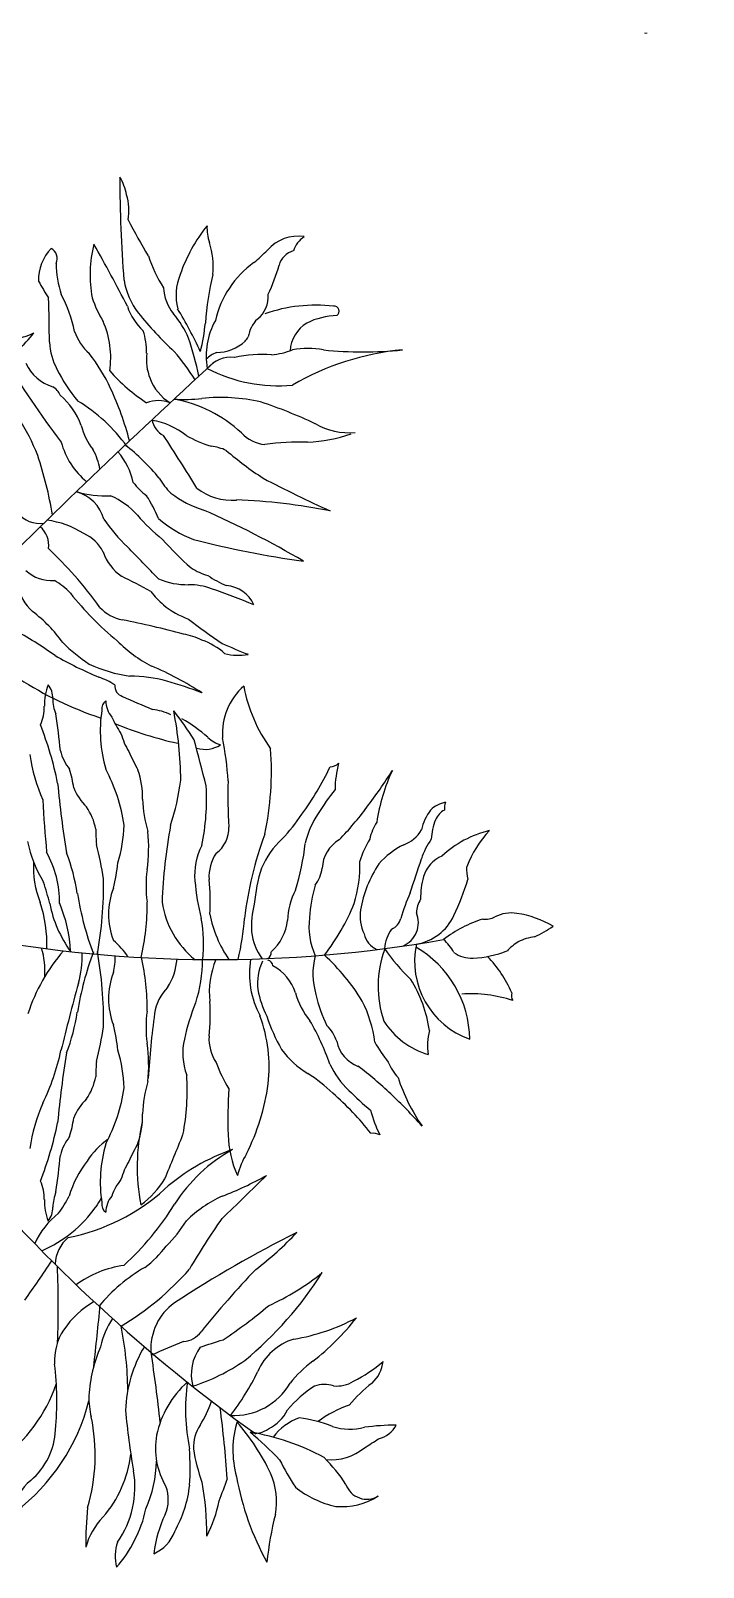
# Model space of a CAD drawing. Header units: millimetres. Extents: x -12161372 to 46643, y -9506984 to 15358.
# Drawn here: x 8951.4 to 8978.6, y 5378.2 to 5440.4 of the extents above; entities that cross this region are included whole.
import ezdxf

# ---------------------------------------------------------------- set-up
doc = ezdxf.new("R2010")
doc.units = ezdxf.units.MM
doc.linetypes.add('ACAD_ISO07W100', pattern=[3, 0, -3])
doc.layers.add('DIENHOA', color=3, linetype='Continuous')
doc.layers.add('teks', color=255, linetype='Continuous', lineweight=5)
doc.layers.add('tumbuhan', color=3, linetype='Continuous', lineweight=5)

# ---------------------------------------------------------------- blocks, each defined once
blk = doc.blocks.new('Cay71-mb')
at = {"layer": 'DIENHOA'}
for centre, radius, start, end in [((2505.5, 1095.8), 1999.4, 179.9312, 184.7245), ((431.6, 1053.5), 87, 10.7454, 30.9642), ((430.9, 1043.5), 90, 350.7005, 16.9278), ((1343.2, 1450.3), 925, 207.096, 211.2402), ((864.9, 848), 276.9, 141.7629, 160.463), ((721.7, 1016.7), 74.3, 177.8789, 199.183), ((795.2, 935.6), 66.9, 81.5996, 138.3659), ((828.4, 965.5), 43.1, 122.9047, 162.2835), ((449.4, 931.3), 75, 136.7307, 181.1935), ((385.5, 966.1), 19.1, 335.9247, 60.9459), ((665.5, 939.7), 207.6, 166.1151, 190.305), ((-1450.2, -110.2), 2207.6, 26.9105, 29.8765), ((515.6, 951.8), 141.8, 355.4609, 16.5574), ((396.8, 1329.9), 493.8, 311.4231, 314.8806), ((796.8, 946.1), 34, 106.2599, 163.739), ((590.9, 963), 188.1, 181.4321, 196.9903), ((777.5, 1045.6), 237.3, 198.4353, 212.2579), ((814.9, 831), 157.8, 125.3978, 167.221), ((490.9, 1031.3), 283.7, 334.3284, 344.5087), ((667.8, 1087.3), 333, 208.2379, 213.6906), ((631.9, 951.4), 120.7, 189.6994, 217.4059), ((685.4, 906.7), 88.2, 157.3652, 194.2648), ((1070.9, 836), 426.9, 165.8217, 176.5372), ((-1516.5, 830.6), 1908.5, 0, 2.1619), ((232, 809.1), 204.5, 11.04, 28.9269), ((640.8, 962.8), 189.3, 198.5462, 211.2642), ((650.9, 923.4), 74.3, 183.4683, 218.855), ((701, 904.3), 45.7, 307.6826, 5.1298), ((605.2, 917.1), 91.2, 197.9282, 227.891), ((1006.3, 1259.2), 605.3, 219.0183, 227.1217), ((474.1, 775.6), 156.2, 23.2908, 40.3651), ((31.3, 539.6), 665.2, 24.5201, 31.2754), ((823.5, 639.6), 251.1, 83.3676, 109.1591), ((862.7, 751.2), 122.9, 92.206, 115.8659), ((853.4, 880.9), 8.18, 303.6896, 96.2774), ((512.8, 875.6), 84.5, 198.8535, 228.4466), ((344.5, 805.5), 146.9, 351.7404, 23.7035), ((435.8, 814.1), 113.8, 359.4267, 18.0856), ((359.4, 888.4), 286.6, 345.2983, 354.6854), ((762.6, 808.7), 116.6, 150.5933, 190.1185), ((766.3, 830.9), 52.8, 134.9908, 170.8462), ((838.8, 813.2), 56.9, 121.4182, 176.3015), ((304, 982), 150, 280.8632, 294.7761), ((269.8, 915.7), 119.6, 305.7551, 324.2475), ((493.9, 835.8), 102, 182.9218, 208.4961), ((78.7, 657.8), 568, 11.9901, 18.4353), ((661.4, 885.1), 71.1, 270.9882, 312.1753), ((689.6, 852.2), 27.8, 314.5538, 332.1257), ((9114, -8424.4), 12511.9, 132.51122, 134.99961), ((1562.4, 1547.9), 1448.5, 210.7433, 217.3601), ((417.7, 825.6), 70, 204.4444, 253.1849), ((217.4, 627.3), 302.5, 25.1541, 37.7104), ((630.9, 803), 81.8, 173.0469, 202.1427), ((318.2, 577.9), 364.5, 31.7955, 40.7164), ((684.5, 761.4), 57, 112.5723, 132.2991), ((686.8, 755.5), 50.9, 83.8846, 140.0952), ((735.4, 614.3), 196.6, 85.1356, 102.6653), ((736.1, 951.4), 142.1, 276.4353, 290.5557), ((811.1, 671.2), 149.3, 80.3114, 99.6886), ((1003.2, 389.8), 430.3, 95.2359, 120.3163), ((900.1, 1456.8), 641.7, 264.2895, 275.7105), ((608.6, 884.5), 226.3, 205.496, 221.1865), ((710.5, 979.5), 294.6, 221.4818, 236.8892), ((627.7, 798.8), 77.3, 200.0956, 238.844), ((762.6, 1009.9), 249.7, 242.6223, 275.364), ((383.8, 734), 28.1, 23.0297, 60.9459), ((28.4, 541), 510.3, 14.7427, 24.9052), ((328.9, 652.6), 122.7, 20.7421, 48.8146), ((292.2, 497.7), 279.1, 36.0825, 58.4434), ((568.3, 681.2), 54.9, 69.3986, 109.9402), ((610.3, 1009.6), 271.5, 266.564, 276.1154), ((554, 522.3), 219.9, 47.2841, 79.4913), ((669.8, 439.8), 301.4, 77.6377, 95.8214), ((481.2, -26.7), 801.8, 64.7993, 71.5986), ((77.8, 534.9), 315.9, 20.8339, 33.3111), ((592.9, 710.8), 35, 189.2554, 242.5266), ((540.3, 588.9), 116.7, 51.1707, 80.9799), ((879.4, 799.8), 115.8, 240.6746, 274.0237), ((541.8, 719.2), 100.8, 193.2408, 218.2988), ((-2387.8, -1262.5), 3544.2, 31.5934, 33.2322), ((708.7, 843.7), 189.5, 239.8424, 253.3011), ((748.5, 727.1), 62.7, 223.6034, 263.2674), ((802.9, 898.5), 229.7, 271.8778, 289.8928), ((-235.9, 444.2), 641.9, 9.596, 18.4353), ((535.7, 703.4), 129.3, 195.4607, 229.8391), ((377.6, 609.1), 97.5, 9.4992, 29.2493), ((425.4, 583), 104.6, 11.4319, 42.0317), ((287.1, 375.8), 367.6, 39.686, 51.7013), ((644.3, 578.9), 83.9, 65.7727, 83.1797), ((1079, 1126.9), 618.6, 229.6686, 236.5927), ((798.6, 279.1), 390, 88.2618, 98.471), ((620.3, 674.4), 116.3, 217.4059, 232.5952), ((677.3, 674.4), 124.9, 210.7505, 225.0006), ((1713.4, 2472.5), 2101.8, 242.3631, 245.6593), ((482.3, 742.4), 160.6, 253.1399, 273.1835), ((418.5, 526.9), 64.1, 15.4523, 74.4905), ((440.7, 465.9), 126.6, 42.0858, 66.5018), ((352.2, 456.4), 234, 22.3444, 32.4717), ((696.2, 729.8), 179.3, 233.2936, 252.4079), ((688.3, 669.4), 94.5, 232.7657, 274.0602), ((659.3, -396.1), 972, 78.8603, 87.8984), ((376.3, 582.7), 45.4, 217.8044, 278.7496), ((751.2, 734), 283.6, 220.2369, 231.7063), ((-3.8, -900), 1595.5, 59.5971, 66.124), ((351, 501.4), 40, 352.8215, 49.434), ((368.5, 395.7), 148.1, 57.6809, 82.4357), ((730.6, 717.8), 304.7, 214.7784, 225.8509), ((695.1, 692.8), 194.3, 229.3993, 249.0763), ((423.8, 464.6), 61.1, 25.5604, 66.9868), ((-1392.2, -1411.5), 2702, 43.4728, 45.0006), ((1002.6, 892.4), 572.5, 221.7301, 228.271), ((1003.6, 1949.7), 1487.1, 255.2773, 262.2715), ((-957.5, -851.8), 1906.7, 43.1818, 45.0006), ((554.1, 517), 79.5, 199.0651, 235.3054), ((395.5, 505.2), 60.6, 226.722, 274.3986), ((-18.3, 54.9), 601.6, 35.1572, 41.4242), ((151.8, -301.2), 833.2, 60.9459, 64.6228), ((677.4, 552.8), 103.9, 237.5293, 254.016), ((740.2, 585), 160.6, 235.3054, 247.4747), ((414.9, 451.3), 75.7, 190.1249, 228.5916), ((342.2, 344.8), 115.6, 43.5318, 59.889), ((810.5, 726.1), 488.7, 218.1169, 230.8701), ((650.6, 495), 116, 215.7778, 230.5281), ((615.1, 555.9), 117.9, 246.8018, 271.1915), ((617.5, 327.6), 110.4, 70.2708, 90), ((236.7, -771.2), 1273.3, 67.5247, 70.8315), ((674.7, 383.2), 53.6, 24.4867, 85.7637), ((525, 450.7), 71.3, 223.8314, 258.0603), ((665.8, 514.9), 141.1, 230.9061, 250.0173), ((218.7, 203.4), 240.6, 35.8363, 52.5952), ((249.1, -964.6), 1370.7, 74.7625, 79.0196), ((1145.6, 1053.5), 854, 231.8064, 236.3104), ((23, -203), 647.9, 54.2929, 61.3123), ((587.4, 237.2), 122.7, 65.005, 79.6953), ((608.7, 539.2), 275.7, 225.0006, 236.4276), ((656.5, 499.7), 217.2, 224.6648, 242.9499), ((598, 236.9), 118.9, 49.0224, 69.6772), ((1011.1, 1092.8), 823, 245.6597, 248.8391), ((697.8, 405.9), 82.3, 254.5781, 281.3311), ((723.1, 888.9), 650.9, 240.36, 247.3139), ((554, 518.2), 230.4, 244.9056, 262.1358), ((358.9, -164.9), 511.4, 56.7461, 67.1098), ((662.3, 781.4), 589.7, 237.1819, 251.4277), ((470.5, 243.6), 86.7, 158.1155, 181.6365), ((367.6, 256), 29.9, 355.236, 41.6317), ((427.6, 161.4), 134.4, 58.3616, 70.7088), ((515, 273.6), 17, 172.4059, 254.9708), ((522.4, 66.7), 223.2, 74.47, 90), ((392, -383.8), 692.3, 69.0759, 74.0549), ((450.6, 251.2), 53.2, 177.5106, 205.1078), ((492, 237.4), 15.2, 125.3013, 189.4617), ((527.5, 251.7), 44.3, 182.4894, 219.217), ((1029.9, 1382.2), 1239.1, 245.2234, 247.6693), ((774.9, 196.9), 102.5, 131.47, 183.8561), ((951.7, 318.7), 248.8, 190.4097, 216.0268), ((313.1, 240.2), 70.6, 335.7737, 0.6913), ((-1017.6, 20.8), 1435.2, 5.924, 8.3251), ((696.2, 201), 221.7, 171.2221, 196.208), ((547.9, 141.1), 95.6, 64.5329, 83.2888), ((275.2, -26.7), 411.1, 31.2507, 39.2842), ((-15, 114.7), 620, 0.5967, 11.0539), ((-167.5, -1.1), 584.9, 11.6193, 21.2873), ((669.2, 303.7), 193.4, 204.4425, 213.4752), ((731.7, 776.8), 610, 247.4966, 257.5171), ((494.5, 18), 231.7, 48.2403, 61.0359), ((636.6, 235), 134.1, 196.4484, 210.1057), ((-9121.2, -2402.2), 10085.7, 14.43527, 14.87306), ((644, 219), 47.7, 254.358, 301.9018), ((686.5, 230.5), 54.8, 226.5081, 251.5654), ((109.3, 80.6), 573.8, 3.9445, 10.9959), ((644.9, 205.1), 287.9, 188.4545, 203.6907), ((484.5, 187.6), 76.9, 194.0353, 219.0917), ((1453, 615.3), 1034.3, 205.6395, 207.4875), ((263.5, 136.1), 488.3, 347.9055, 4.2582), ((238.3, 81.7), 195.1, 8.0321, 17.1017), ((242.6, 9.7), 273.2, 8.1296, 28.2665), ((411.3, 94.1), 131.6, 358.5052, 19.4388), ((430.5, 339.4), 460.4, 323.5887, 334.745), ((845.3, 166.1), 23.1, 273.8148, 311.4324), ((1038.8, 103), 184, 165.6211, 178.9896), ((254.7, 572.9), 818.6, 322.7702, 327.8493), ((1217.7, 10.3), 298.3, 154.8029, 171.6604), ((2059.7, 269.1), 1661.3, 185.2642, 189.1961), ((513.1, 141.4), 87.8, 201.6282, 226.014), ((176.2, 179.7), 432.7, 342.3156, 352.2297), ((268.5, 90.6), 378.2, 348.5789, 3.2513), ((1378.9, 93.5), 697.7, 177.818, 183.9445), ((1211.2, -174.4), 453.6, 141.7713, 147.8035), ((1767, 148.8), 1386.9, 182.4539, 185.9563), ((373.4, 24.5), 95.3, 10.6711, 34.2851), ((770.5, 101.7), 227.9, 182.7925, 196.1309), ((448.1, 420.8), 572.7, 316.2506, 323.1755), ((1044.3, 36.3), 50.5, 102.0311, 133.2696), ((1080.4, 72.7), 48.4, 164.4786, 179.5985), ((573.8, 214.9), 271.6, 315.9147, 326.776), ((947.1, -12.5), 143.9, 146.3148, 167.2957), ((994.9, 7.2), 85.9, 147.3855, 167.3822), ((1080.1, 20.8), 87.6, 143.4367, 166.7618), ((1098.7, 22.7), 87.9, 157.0717, 177.8752), ((1050.3, 42.4), 35.7, 120.8154, 155.8877), ((716.4, 42.2), 249.3, 180, 185.7244), ((259.6, 58.5), 253.7, 343.7408, 357.7152), ((292.5, 12.5), 260.4, 351.9984, 5.7102), ((1418.5, -107), 844.5, 169.4038, 177.9177), ((632.2, 43.9), 50.7, 306.3319, 1.7918), ((1301.7, -173.5), 597.8, 159.7111, 173.176), ((866.4, -78.2), 142.7, 133.0906, 156.3745), ((1055.4, -60.6), 168.2, 149.0409, 162.3579), ((949.2, 66.1), 52.1, 288.9737, 331.0973), ((1102.1, -39.7), 112.4, 144.2511, 162.6272), ((1145.8, -128.5), 173.1, 103.6641, 132.8442), ((1245.9, -89.4), 191.2, 137.4948, 158.3022), ((573.6, 70.2), 222.4, 192.4445, 210.7825), ((235.5, -78), 173.1, 359.8639, 28.6089), ((146.6, -103.8), 293.5, 8.1296, 21.4621), ((42.3, -97), 441.1, 7.601, 15.0174), ((731.4, -32.6), 104, 152.3584, 185.0258), ((722.1, -35.9), 71.5, 146.9651, 182.7922), ((400.4, 65.7), 409, 342.5971, 353.4549), ((889, -22.7), 54.8, 119.8172, 178.2646), ((1021.4, -96.3), 125.8, 116.0323, 139.2731), ((520.9, -18.7), 154.9, 176.847, 201.959), ((184.8, 24.1), 320.4, 345.9647, 353.427), ((746.2, -49.8), 197.6, 172.4059, 187.5941), ((1014.5, -106.6), 291.7, 162.9485, 174.6196), ((772.3, -11.4), 62.7, 323.6207, 351.1471), ((680.4, -16), 214.8, 343.104, 1.7095), ((1090.3, -123.1), 197.2, 146.452, 169.9525), ((-1299.6, 727.9), 2409, 340.878, 342.2584), ((1048.4, -49.7), 52.3, 112.8392, 163.4155), ((1144.8, -22.2), 76.7, 177.3979, 192.8159), ((49.8, -157.5), 351.7, 12.9938, 18.895), ((-128.8, -50.9), 608.5, 349.6131, 1.1573), ((1016.2, -7), 390, 185.1012, 194.1704), ((345.7, -73.7), 307, 355.9151, 6.4227), ((1052.2, -115.6), 239.1, 163.7049, 176.567), ((1118.4, -68.5), 124.8, 164.3556, 181.3969), ((669.9, 80.4), 417.6, 334.7223, 343.3479), ((971.2, 27.5), 541.4, 189.5456, 200.2693), ((605.3, -95.8), 117.5, 158.9089, 201.0911), ((895, -109.9), 117.1, 152.9087, 178.029), ((1328.6, -213.2), 383.6, 156.6483, 163.2269), ((1031.1, -95.3), 44.4, 147.557, 177.3979), ((163.3, -145.3), 224.7, 358.3874, 17.7969), ((592.6, -37.9), 204.2, 191.4534, 215.439), ((207.6, -164.1), 218.6, 2.1535, 23.0838), ((180.8, -80.8), 369.6, 346.6906, 0.744), ((720.2, -54.4), 147.3, 188.568, 231.0483), ((841.4, -59.1), 192.9, 190.9089, 214.7638), ((871.8, -116.8), 152.4, 165.7322, 182.815), ((567.1, 49.9), 343.6, 321.9687, 338.0741), ((966.2, -98.3), 70.6, 172.1656, 204.5632), ((948.9, -109.3), 41.1, 292.7383, 22.9553), ((974, -64), 81, 278.9362, 335.2289), ((1140.5, -151.2), 57.5, 80.9161, 117.4119), ((1128, -248.9), 155.9, 59.0844, 82.0289), ((415.7, -143.5), 226.2, 353.5003, 10.458), ((338.3, -79), 370.5, 345.9602, 356.3677), ((806.4, -115.1), 87.3, 186.0262, 217.1616), ((698.5, -96.7), 79.9, 311.7091, 353.4098), ((925.2, -116.1), 112.6, 172.4584, 204.5915), ((998.7, -156.9), 64, 144.4673, 175.0395), ((938.9, -98.2), 22.8, 289.6991, 349.0398), ((1155.5, -299.7), 205.3, 107.2691, 127.3996), ((1098.7, -70.3), 33.6, 262.8737, 297.1459), ((1091.7, 52.3), 203.9, 295.143, 304.8294), ((660.2, 1951.2), 2120.5, 259.3075, 280.0663), ((415.6, -233.5), 124.5, 33.6142, 49.9751), ((938.3, -119), 37.4, 193.4872, 245.1185), ((1118, -171.7), 134.2, 168.0813, 250.5052), ((898.4, -300.3), 174.8, 0.6741, 60.0478), ((969.8, -202.4), 89.8, 30.0138, 47.1962), ((1198.1, -216), 88.6, 121.4343, 136.7638), ((1193, -228), 96.9, 98.7477, 115.1132), ((628, -343.1), 284.1, 138.5462, 162.3303), ((254.1, -188.1), 130.8, 356.3068, 16.6953), ((971.2, -344.3), 541.4, 159.7307, 170.4544), ((265.9, -161.2), 179.3, 345.006, 0.9386), ((-128.8, -265.8), 608.5, 358.8427, 10.3869), ((378.1, -162.9), 120.7, 346.836, 359.9102), ((180.8, -247.7), 369.6, 359.256, 12.7959), ((495.6, -159.4), 103.7, 327.9932, 355.0341), ((414.1, -168.9), 226.2, 341.9142, 359.9355), ((786.3, -222.2), 135.2, 156.9515, 186.4082), ((861.3, -192), 145.1, 170.6295, 208.1411), ((816.7, -207.7), 87.3, 155.5181, 186.6535), ((740.4, -157.5), 11.3, 298.4188, 5.7095), ((743, -180.8), 11.3, 6.9702, 74.2609), ((931.6, -192.6), 112.6, 164.9353, 197.0684), ((605.9, -415.6), 343.6, 31.4527, 47.558), ((1096.7, -212.5), 172.1, 159.449, 199.0586), ((1202.6, 33.8), 325.4, 214.6687, 226.2364), ((1076.4, -116.9), 49.9, 234.5991, 272.3864), ((1071.2, 6), 172.9, 272.4125, 291.1283), ((949.1, -308.5), 210.4, 24.0217, 43.3421), ((605.3, -232.6), 117.5, 158.9089, 201.0911), ((715.5, -249.3), 79.9, 19.2699, 60.9706), ((3909, -1166.5), 3600, 164.5517, 166.3434), ((637, -267.1), 75.2, 135.3671, 171.9023), ((880.1, -191.7), 152.4, 189.8647, 206.9476), ((904.2, -193.3), 117.1, 194.6507, 219.771), ((796.5, -314.9), 213.7, 8.3253, 32.1264), ((1158.4, -227.3), 17.7, 165.3733, 207.7542), ((991.1, -383.9), 390, 158.2019, 167.271), ((345.7, -259.1), 307, 353.5773, 4.0849), ((1056.9, -172.1), 239.1, 192.9598, 205.8218), ((706.7, -331.9), 214.8, 7.8173, 26.4228), ((1076.5, -430.4), 205.8, 71.2088, 94.5386), ((146.6, -213), 293.5, 338.5379, 351.8704), ((746.2, -278.6), 197.6, 172.4059, 187.5941), ((1912.5, -444), 1362.9, 172.0923, 176.5148), ((508.9, -343.4), 239.2, 353.4803, 20.2829), ((1021.6, -170.3), 291.7, 198.0601, 209.7312), ((460.3, -473.2), 409, 19.2248, 30.0826), ((1044.1, -197.9), 131, 212.7292, 252.9803), ((42.3, -219.7), 441.1, 344.9826, 352.399), ((184.8, -352.6), 320.4, 6.573, 14.0353), ((712.2, -320.7), 104, 167.3464, 200.0139), ((722.1, -296.9), 71.5, 177.2078, 213.0349), ((798.1, -321.2), 62.7, 18.3797, 45.9061), ((1088.4, -308.1), 83.9, 163.2999, 190.3401), ((23.2, -230.5), 397, 334.4197, 347.4822), ((2059.7, -585.8), 1661.3, 170.8039, 174.7358), ((259.6, -387), 253.7, 2.2848, 16.2592), ((292.5, -341), 260.4, 354.2898, 8.0016), ((883.3, -230.5), 142.7, 216.3052, 239.5891), ((911.4, -290.7), 54.8, 191.2622, 249.7096), ((1069.1, -225.9), 168.2, 207.1689, 220.4859), ((716.4, -358.9), 249.3, 174.2756, 180), ((873.3, -259.5), 224.5, 199.9044, 211.9719), ((976.5, -276.9), 143.9, 205.3841, 226.3649), ((549.9, -801.1), 572.7, 46.3513, 53.2761), ((1020.7, -302.7), 85.9, 202.1446, 222.1412), ((373.4, -341.2), 95.3, 325.7149, 349.3289), ((770.5, -430.2), 227.9, 163.8691, 177.2075), ((237.1, -381.4), 378.2, 349.1209, 3.7933), ((374.6, -317.4), 375.8, 333.7023, 351.8632), ((662.2, -580.8), 271.6, 45.9037, 56.7651), ((1241, -268.8), 298.3, 197.8663, 214.7238), ((513.1, -458.1), 87.8, 133.986, 158.3718), ((242.6, -338.2), 273.2, 331.7335, 351.8704), ((1378.9, -426.3), 697.7, 176.0555, 182.182), ((549.7, -733.6), 460.4, 37.9348, 49.0911), ((1198.6, -61), 453.6, 224.8763, 230.9084), ((384.4, -983.1), 818.6, 41.6775, 46.7565), ((644.9, -517.6), 287.9, 156.3093, 171.5455), ((411.3, -422.6), 131.6, 340.5612, 1.4948), ((1091.3, -369.5), 184, 193.6902, 207.0586), ((-167.5, -315.6), 584.9, 338.7127, 348.3807), ((238.3, -398.5), 195.1, 342.8983, 351.9679), ((858.7, -505.1), 324.5, 166.9882, 190.8658), ((484.5, -504.4), 76.9, 140.9083, 165.9647), ((562.1, -564.9), 129, 125.5291, 147.5263), ((696.2, -529.5), 221.7, 163.792, 188.7779), ((1453, -943.8), 1034.3, 152.5125, 154.3605), ((-8738.7, 3335.7), 10085.7, 337.49919, 337.93698), ((852.3, -449.1), 170.6, 181.2705, 204.2111), ((916.4, -473.5), 23.1, 61.2473, 98.8649), ((2282.1, 1231.5), 2669.3, 220.288, 234.3497), ((-1017.6, -337.6), 1435.2, 351.6749, 354.076), ((579.7, -597.1), 162, 141.2354, 163.9853), ((636.6, -563.5), 134.1, 149.8943, 163.5516), ((794.7, -786.5), 327.1, 108.8925, 131.3411), ((815.1, -705.2), 260.8, 118.9713, 147.5779), ((809.6, -545.9), 116, 147.6491, 166.6068), ((-3476.6, 3762.3), 6011.5, 313.63599, 314.59197), ((504.1, -101.7), 480.9, 290.4349, 299.8842), ((313.1, -557), 70.6, 359.3087, 24.2263), ((526.8, -583.2), 130, 163.0922, 174.2893), ((362.2, -303.7), 321.2, 280.8002, 312.3696), ((572.8, -578.8), 84, 140.5985, 161.4838), ((455, -447.9), 145.8, 305.7092, 328.5004), ((293.9, -445.3), 213.6, 293.699, 324.3521), ((470.5, -560.3), 86.7, 178.3635, 201.8845), ((367.6, -572.7), 29.9, 318.3683, 4.764), ((177.7, -420.9), 279.2, 325.2212, 331.888), ((758.4, -737.8), 336, 147.1964, 149.9962), ((492, -565.9), 15.2, 170.5383, 234.6987), ((527.5, -580.2), 44.3, 140.783, 177.5106), ((184.6, -308.6), 484.1, 312.6891, 327.9629), ((757.8, -740), 206.3, 114.5531, 134.1983), ((488.7, -684.3), 132.4, 128.1197, 155.4311), ((455, -498.7), 184.4, 313.153, 329.5631), ((1585.1, -1233.1), 1118, 144.7868, 149.8009), ((464.6, -666.7), 63.6, 131.5132, 176.0626), ((1691.4, -2399.4), 2001.4, 116.6759, 123.2222), ((419.9, -264.7), 509, 307.0259, 317.1277), ((448.6, -536.4), 164.1, 306.796, 323.8656), ((-2437.8, 1233.4), 3406.4, 324.9889, 326.29), ((-988.2, -729.7), 1394.7, 357.5572, 2.607), ((537.9, -838.2), 175.5, 98.2224, 125.7685), ((679, -899.6), 266.9, 119.6974, 140.7193), ((262.1, -355.1), 476.4, 301.1037, 318.5019), ((1951.2, -1837.2), 1691.2, 136.4081, 140.9554), ((319, -348.2), 610.8, 309.6211, 327.5127), ((580.9, -361.8), 403.8, 294.3107, 308.8605), ((536.7, -850.3), 146.2, 119.6033, 146.3015), ((-7488.3, 66.2), 8002.3, 353.58201, 354.30207), ((647.4, -799.4), 91, 125.2844, 183.5581), ((225.4, -108.7), 811.2, 303.5418, 310.0329), ((490.6, -818.9), 90.4, 146.6663, 183.4), ((600.8, -822.8), 128.5, 145.8502, 168.0496), ((-21.1, -870.4), 540.1, 0.3988, 11.4667), ((735.2, -460.3), 327.8, 279.2734, 298.082), ((565.8, -494.8), 411.9, 307.9257, 321.7974), ((687.7, -888.9), 232, 156.458, 176.7042), ((725.7, -905.9), 210.5, 148.5752, 178.1715), ((1018.5, -1827.1), 1116.9, 111.4853, 114.387), ((606.6, -749.5), 38.4, 274.2993, 324.3687), ((-9187.1, 30113.5), 32433.6, 287.6305, 287.69963), ((816.6, -874.4), 95, 107.5488, 156.3735), ((-1605.6, -1146.1), 2189, 5.9514, 8.9639), ((699.1, -841.6), 77.2, 144.4179, 194.0568), ((524.7, -553.1), 322.9, 287.9368, 304.6935), ((933.1, -975.5), 193.1, 126.2302, 141.4697), ((778.9, -642.4), 235, 296.7818, 310.909), ((877.6, -814.2), 55.5, 312.2049, 353.9698), ((-106.7, -884.7), 510.7, 354.8392, 6.7932), ((386.7, -672.2), 380.2, 321.7642, 334.4115), ((163.4, -773.9), 253.8, 306.0833, 340.9087), ((721.3, -972), 158.9, 131.7617, 168.2411), ((937.1, -897.3), 324.5, 172.24, 191.463), ((691.1, -802.5), 105.1, 266.8423, 329.9239), ((927.7, -1023.8), 195.2, 122.9553, 140.0764), ((837.6, -906.3), 49, 72.4644, 109.1449), ((858.4, -811.5), 48.4, 262.8131, 302.9531), ((1060.5, -1043.8), 238.3, 127.6803, 140.0196), ((139.6, -803.4), 326.6, 307.1545, 345.7206), ((581, -879.5), 124.9, 178.1828, 194.1238), ((505.5, -837.7), 156.2, 326.7851, 342.6825), ((-1371.5, -1157.5), 2057.1, 4.1218, 7.3308), ((939.8, -1069.6), 189.2, 109.0807, 126.4929), ((162.1, -971.7), 304.1, 343.7191, 11.7059), ((1578.4, -808.1), 1066.9, 184.8959, 190.2071), ((849.5, -963.5), 160.2, 162.6645, 195.7131), ((419.4, -1159.5), 367, 25.5676, 41.1196), ((717.8, -868.4), 67.3, 295.7105, 333.4491), ((825.7, -994.4), 87.7, 109.3887, 143.9607), ((775.3, -1109.9), 199.4, 67.7677, 83.8741), ((289.5, -926.6), 112.4, 309.9513, 357.948), ((683.1, -961), 119.3, 169.694, 210.9605), ((695.3, -960.5), 70, 147.758, 180.9997), ((726.9, -903.7), 32.4, 252.6656, 308.4282), ((214.9, -1521.3), 772.4, 44.571, 49.4277), ((655.4, -1309.1), 379.6, 61.3966, 80.6194), ((878.9, -837.1), 92.6, 252.2912, 284.8268), ((958, -1355.6), 432.5, 90.519, 97.3563), ((512.3, -325.1), 745.2, 301.5856, 303.6788), ((915.9, -903.3), 43, 282.933, 332.5011), ((337.4, -948.8), 187.7, 318.8719, 353.4236), ((191.7, -993), 428.4, 356.3297, 4.1709), ((945.4, -907.4), 324.7, 189.6314, 199.4822), ((848.7, -895), 84.3, 264.1084, 309.6916), ((367.8, -978.1), 197.8, 335.8901, 359.009), ((1074.1, -830.8), 342.8, 205.6705, 214.2309), ((663.4, -1154.7), 249.3, 32.9424, 45.8416), ((400.3, -1063.1), 63.4, 127.4932, 180.6152), ((374.8, -1023.3), 155.8, 324.9694, 9.6806), ((204.4, -1097.8), 442.7, 359.3366, 10.6899), ((-68.7, -753.8), 791.6, 338.3371, 341.1416), ((1141.2, -926), 453.2, 190.2804, 208.9212), ((645.7, -1047.1), 114.4, 349.5934, 23.7534), ((906.4, -1007.6), 35.7, 198.9244, 301.5553), ((525.1, -1043.4), 59.6, 335.7984, 20.7388), ((428.5, -1000.1), 191.9, 330.262, 353.9323), ((889.2, -901), 157.3, 231.2191, 257.9072), ((865.8, -944.7), 110.5, 265.0094, 302.4027), ((914.5, -1108.2), 463.4, 173.6435, 181.5972), ((358.5, -1018.8), 194.1, 332.0363, 348.0883), ((771.2, -1157.6), 211.7, 154.9167, 172.9203), ((469.8, -1009), 200.6, 332.0786, 349.3733), ((1302.2, -1204.1), 560.8, 165.928, 173.966), ((552.7, -1146), 104.4, 135.0808, 166.1953), ((574, -1136.3), 75.4, 161.7873, 193.1425), ((366.8, -1031.6), 180.9, 317.6735, 334.3825), ((535.5, -1073.5), 63.4, 293.8079, 339.8723)]:
    blk.add_arc(centre, radius, start, end, dxfattribs=at)

msp = doc.modelspace()

# ---------------------------------------------------------------- linework, layer by layer
at = {"layer": 'teks', "linetype": 'ACAD_ISO07W100', "ltscale": 10}
msp.add_line((8404.321, 5440.262), (9981.334, 5440.408), dxfattribs=at)

# ---------------------------------------------------------------- block references
at = {"layer": 'tumbuhan', "xscale": 0.02500000037252903, "yscale": 0.02500000037252903, "zscale": 0.02500000037252903}
msp.add_blockref('Cay71-mb', (8942.308, 5407.027), dxfattribs=at)

doc.saveas('drawing.dxf')
